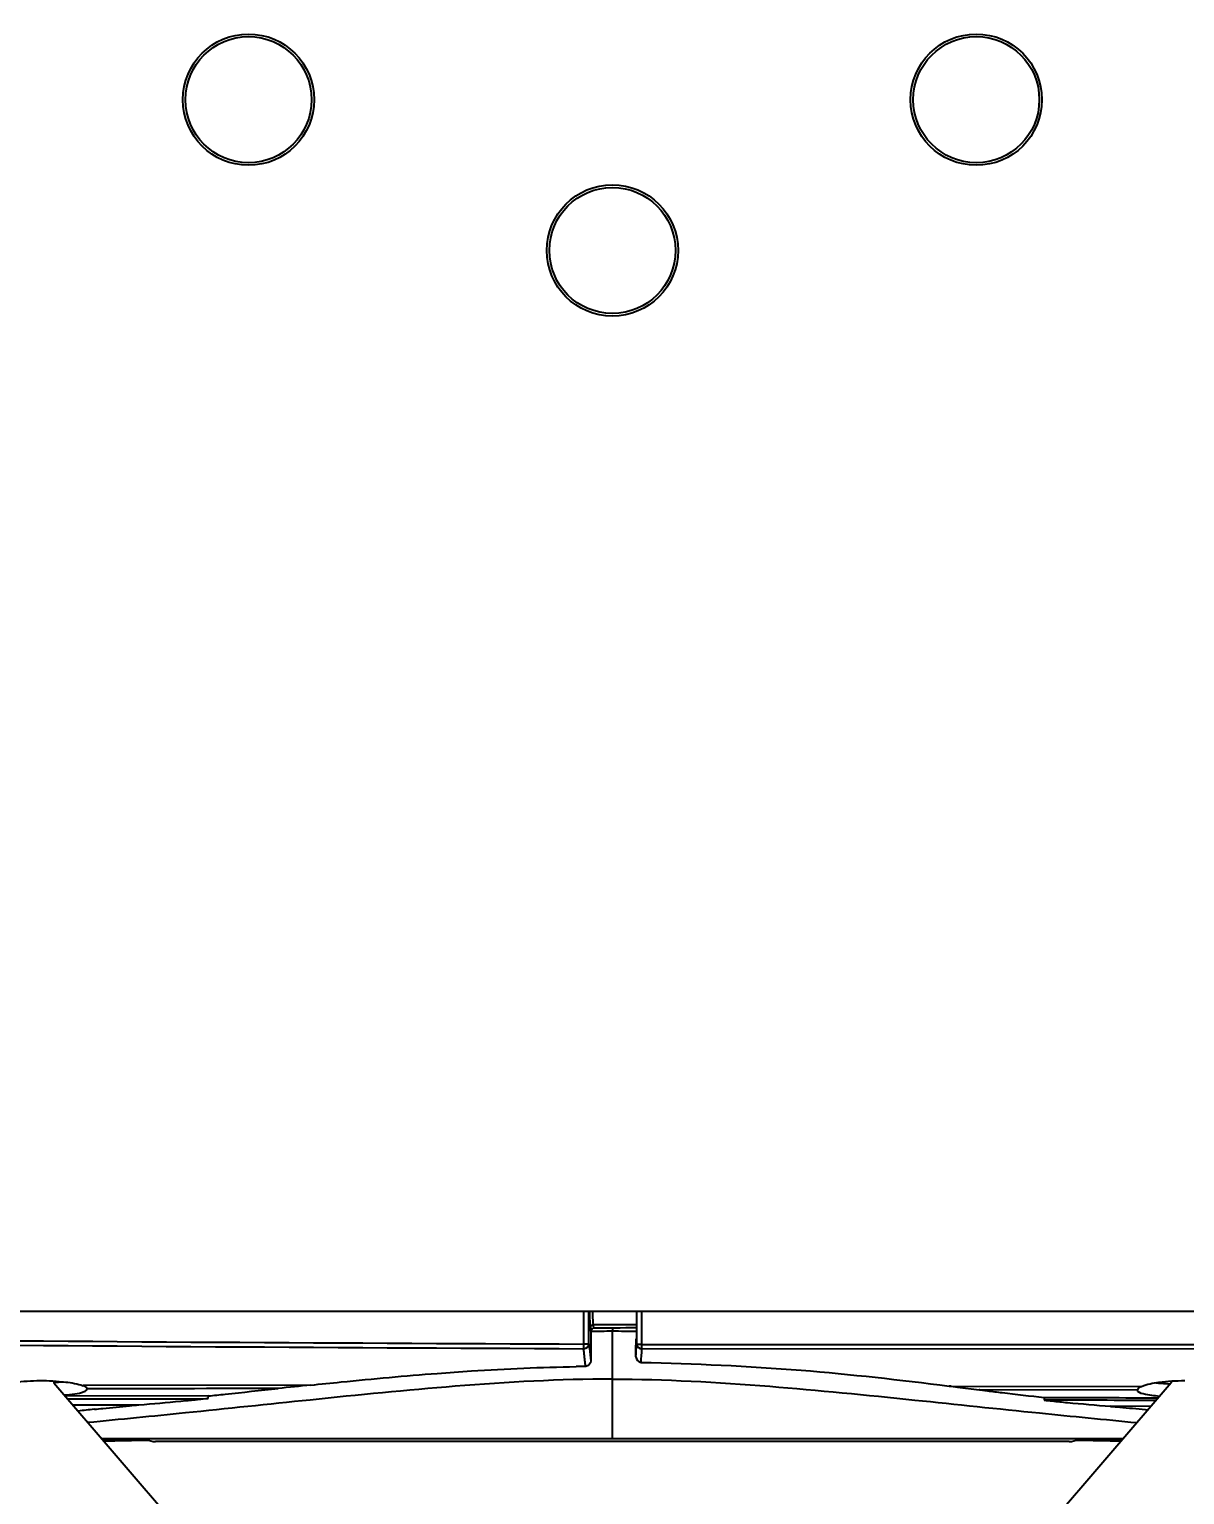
# Model space of a CAD drawing. Header units: millimetres. Extents: x 0 to 5940, y 0 to 4200.
# Drawn here: x 2512.8 to 2732.9, y 1149.6 to 1428.6 of the extents above; entities that cross this region are included whole.
import ezdxf

# ---------------------------------------------------------------- set-up
doc = ezdxf.new("R2010")
doc.units = ezdxf.units.MM
doc.header["$LTSCALE"] = 32.67
doc.header["$PDMODE"] = 3
doc.header["$PDSIZE"] = 8
doc.linetypes.add('PHANTOM', pattern=[0.8, 0.45, -0.05, 0.1, -0.05, 0.1, -0.05])
doc.layers.get('0').update_dxf_attribs({"linetype": 'CONTINUOUS'})
doc.layers.get('Defpoints').update_dxf_attribs({"linetype": 'CONTINUOUS'})
doc.layers.add('00_COMPONENTS', color=7, linetype='CONTINUOUS')
doc.layers.add('50_ALL_DETAILS', color=7, linetype='CONTINUOUS')
doc.styles.get("Standard").update_dxf_attribs({"font": 'simfang.ttf'})
doc.dimstyles.get("Standard").update_dxf_attribs({"dimtxt": 3, "dimasz": 3, "dimexe": 2.5, "dimexo": 0.5, "dimtad": 1, "dimdsep": 46, "dimtxsty": 'Standard', "dimblk": '_FILLED', "dimblk1": '_FILLED', "dimblk2": '_FILLED', "dimcen": 0.09, "dimclrt": 3, "dimazin": 2, "dimtol": 1, "dimtp": 0.01, "dimtm": 0.01, "dimtfac": 1, "dimtofl": 0, "dimtmove": 0, "dimatfit": 3, "dimldrblk": '_FILLED', "dimfxl": 1, "dimtolj": 1, "dimarcsym": 0})

# ---------------------------------------------------------------- blocks, each defined once
blk = doc.blocks.new('_FILLED')
at = {"color": 0, "linetype": 'ByBlock'}
blk.add_solid([(0, 0), (-1, 0.167), (-1, -0.167)], dxfattribs=at)
blk = doc.blocks.new('*D7')
at = {"color": 4, "lineweight": -2, "transparency": 16777216}
for p, q in [((2154.46, 1483.99), (2154.46, 628.03)), ((3093.26, 1483.99), (3093.26, 628.03)), ((2174.46, 630.53), (2597.52, 630.53)), ((3073.26, 630.53), (2650.2, 630.53))]:
    blk.add_line(p, q, dxfattribs=at)
at = {"layer": 'Defpoints', "color": 0, "transparency": 16777216}
for p in [(2154.46, 1484.49), (3093.26, 1484.49), (3093.26, 630.53)]:
    blk.add_point(p, dxfattribs=at)
at = {"color": 4, "lineweight": -2, "transparency": 16777216, "xscale": 20, "yscale": 20, "zscale": 20, "rotation": 180}
blk.add_blockref('_FILLED', (2154.46, 630.53), dxfattribs=at)
at = {"color": 4, "lineweight": -2, "transparency": 16777216, "xscale": 20, "yscale": 20, "zscale": 20}
blk.add_blockref('_FILLED', (3093.26, 630.53), dxfattribs=at)
at = {"color": 3, "transparency": 16777216, "insert": (2623.86, 630.53), "char_height": 20, "attachment_point": 5}
blk.add_mtext('\\A1;940', dxfattribs=at)

msp = doc.modelspace()

# ---------------------------------------------------------------- linework, layer by layer
at = {"color": 4}
for p, q in [((2623.8599, 1181.31343), (2623.8599, 1180.70498)), ((2623.85997, 1160.24207), (2623.8599, 1180.70197))]:
    msp.add_line(p, q, dxfattribs=at)
at = {"color": 7}
msp.add_line((2721.12687, 1160.24438), (2526.63239, 1160.24438), dxfattribs=at)
at = {"color": 4}
for centre, radius, start, end in [((2623.79964, 914.36148), 266.34048, 89.9870371, 90.8672813), ((2623.80928, 914.42032), 266.28466, 89.0024726, 89.9891084)]:
    msp.add_arc(centre, radius, start, end, dxfattribs=at)
at = {"color": 7}
for centre, radius, start, end in [((2526.41342, 1450.08733), 290.22374, 270.1078803, 271.7993097), ((2721.31136, 1450.31135), 290.4478, 268.2011202, 269.8990422)]:
    msp.add_arc(centre, radius, start, end, dxfattribs=at)
for points, knots in [([(2623.85997, 1171.60175), (2613.8675, 1171.60522), (2594.63047, 1170.48942), (2567.56853, 1167.78069), (2544.27097, 1165.30977), (2530.16248, 1163.92474), (2523.97316, 1163.32327)], [0, 0, 0, 0, 0.298999922, 0.575807359, 0.813927525, 1, 1, 1, 1]), ([(2623.8599, 1171.60174), (2633.85781, 1171.60521), (2653.10457, 1170.48842), (2680.1784, 1167.77769), (2703.48216, 1165.30617), (2717.59259, 1163.9211), (2723.78157, 1163.31987)], [0, 0, 0, 0, 0.299058067, 0.575897648, 0.814003503, 1, 1, 1, 1])]:
    msp.add_open_spline(points, degree=3, knots=knots, dxfattribs=at)
at = {"color": 4}
for points, knots in [([(2534.97833, 1160.24438), (2534.3357, 1160.19081), (2531.65654, 1160.00426), (2528.97089, 1159.92866), (2526.93058, 1159.89917)], [0, 0, 0, 0, 0.240135743, 1, 1, 1, 1]), ([(2712.74153, 1160.24124), (2713.38699, 1160.18741), (2716.0783, 1160.0001), (2718.77614, 1159.92477), (2720.82577, 1159.89557)], [0, 0, 0, 0, 0.240109592, 1, 1, 1, 1])]:
    msp.add_open_spline(points, degree=3, knots=knots, dxfattribs=at)
at = {"layer": '00_COMPONENTS', "color": 7}
for p, q in [((2854.19251, 1184.49438), (2393.5457, 1184.49438)), ((2619.76721, 1180.75119), (2619.76724, 1175.06518)), ((2620.17455, 1181.99055), (2628.44503, 1182.00655)), ((2628.34446, 1175.83542), (2628.34446, 1177.9268)), ((2730.27263, 1170.87165), (2406.77143, 794.96712)), ((2517.48072, 1171.24862), (2517.48083, 1170.87149)), ((2517.48083, 1170.87149), (2623.91113, 1047.28086)), ((2688.4115, 1170.23227), (2687.99437, 1170.28379)), ((2688.4115, 1170.23227), (2689.60771, 1170.08554)), ((2689.60771, 1170.08554), (2693.7075, 1169.57841)), ((2723.85678, 1169.51526), (2693.7018, 1169.57675)), ((2693.86675, 1169.55599), (2693.70593, 1169.57597)), ((2693.86643, 1169.55605), (2695.29953, 1169.37843)), ((2723.85712, 1169.50719), (2723.85678, 1169.51526)), ((2730.27253, 1171.23946), (2730.27263, 1170.87165)), ((2546.92149, 1168.39428), (2519.66558, 1168.33449)), ((2534.712, 1166.72555), (2533.65815, 1166.64022)), ((2546.91041, 1167.88446), (2545.46659, 1167.73077)), ((2546.9056, 1167.88352), (2546.92149, 1168.39428)), ((2706.09967, 1168.11121), (2706.11906, 1167.59285)), ((2706.10312, 1168.10361), (2707.90595, 1168.09927)), ((2706.10314, 1168.11106), (2707.90597, 1168.10739)), ((2725.3852, 1165.80631), (2725.87228, 1165.75731)), ((2710.85989, 1159.69438), (2536.86006, 1159.69438))]:
    msp.add_line(p, q, dxfattribs=at)
at = {"layer": '00_COMPONENTS', "color": 4}
for p, q in [((2618.39477, 1184.49438), (2618.39477, 1178.28112)), ((2619.39459, 1178.28111), (2619.39456, 1184.49438)), ((2628.48029, 1184.49438), (2628.48029, 1178.25821)), ((2629.48015, 1178.14516), (2629.48015, 1184.49438)), ((2619.68601, 1181.42515), (2619.67588, 1181.51124)), ((2618.3952, 1178.28111), (2618.3906, 1177.33229)), ((2619.39459, 1178.28112), (2618.3952, 1178.28111)), ((2927.74556, 1178.14186), (2629.48015, 1178.14516)), ((2629.48113, 1177.33689), (2629.48043, 1178.03554)), ((2927.74549, 1177.3242), (2629.48113, 1177.33689)), ((2566.43736, 1170.46159), (2523.05999, 1170.36093)), ((2687.99437, 1170.28379), (2724.65661, 1170.20627)), ((2533.65871, 1166.64026), (2521.14834, 1166.61266)), ((2726.42961, 1166.4061), (2718.70873, 1166.4227))]:
    msp.add_line(p, q, dxfattribs=at)
at = {"layer": '00_COMPONENTS', "color": 7}
msp.add_lwpolyline([(2718.70903, 1166.42267), (2718.71495, 1166.42166), (2718.72087, 1166.4209), (2718.72679, 1166.4204), (2718.7327, 1166.42031), (2718.73861, 1166.42048), (2718.74452, 1166.4204), (2718.75044, 1166.41989), (2718.75636, 1166.41913), (2718.76228, 1166.41812)], dxfattribs=at)
for centre, radius in [((2554.57264, 1415.19792), 12.5), ((2554.57264, 1415.19792), 12), ((2693.16557, 1415.19792), 12.5), ((2693.16557, 1415.19792), 12), ((2623.8691, 1386.49438), 12.5), ((2623.8691, 1386.49438), 12)]:
    msp.add_circle(centre, radius, dxfattribs=at)
at = {"layer": '00_COMPONENTS', "color": 4}
for centre, radius, start, end in [((2760.33884, 1198.02701), 141.62923, 186.7317428, 187.0063863), ((2757.86219, 1198.13256), 138.63065, 186.686774, 186.98619), ((2300.10588, 1195.41598), 328.82202, 356.5861541, 357.0089767), ((2291.69082, 1195.19255), 338.26159, 356.5403807, 356.976077)]:
    msp.add_arc(centre, radius, start, end, dxfattribs=at)
at = {"layer": '00_COMPONENTS', "color": 7}
for centre, radius, start, end in [((2664.39869, -2538.56702), 3720.10288, 90.55375456, 90.67981298), ((2317.34857, 1196.3763), 311.54265, 356.6049671, 356.8482448), ((2626.28876, 684.01868), 490.06734, 90.877844, 91.0895536), ((2515.42169, 1221.62106), 50.683, 272.3253418, 274.4357451), ((2689.91719, -71.84289), 1248.42609, 95.67631481, 95.9640996), ((2732.51857, 1226.84983), 56.18884, 266.7294384, 267.5683178), ((2579.7191, 621.42207), 547.16035, 94.8289187, 95.0100465), ((2747.87807, 1555.7529), 390.39984, 263.859625, 264.0779948), ((2559.34509, 834.0875), 333.51759, 95.8731635, 96.4137888), ((2536.85997, 1162.69438), 3, 234.7936392, 270), ((2710.85997, 1162.69438), 3, 270, 305.2063607)]:
    msp.add_arc(centre, radius, start, end, dxfattribs=at)
at = {"layer": '00_COMPONENTS', "color": 4}
for points, knots in [([(2618.3906, 1177.33297), (2568.52125, 1177.59075), (2469.03341, 1177.97691), (2369.53967, 1180.4207), (2319.98414, 1183.01025)], [0, 0, 0, 0, 0.501240722, 1, 1, 1, 1]), ([(2320.02289, 1183.75951), (2369.5714, 1181.23111), (2469.05323, 1178.87432), (2568.5282, 1178.52302), (2618.39477, 1178.28112)], [0, 0, 0, 0, 0.498722492, 1, 1, 1, 1]), ([(2619.67588, 1181.51131), (2619.65903, 1181.65495), (2619.60208, 1182.64899), (2619.59239, 1183.64392), (2619.58921, 1184.49417)], [0, 0, 0, 0, 0.145367767, 1, 1, 1, 1]), ([(2620.08908, 1184.4944), (2620.0904, 1184.21627), (2620.10567, 1183.38187), (2620.09918, 1182.54227), (2620.17464, 1181.99021)], [0, 0, 0, 0, 0.332962017, 1, 1, 1, 1]), ([(2619.39459, 1178.28108), (2619.42444, 1177.99648), (2619.53962, 1176.92349), (2619.66568, 1175.85162), (2619.76724, 1175.06515)], [0, 0, 0, 0, 0.265169214, 1, 1, 1, 1]), ([(2629.4801, 1178.15173), (2629.24583, 1178.1581), (2628.99988, 1178.23587), (2628.49701, 1178.15779), (2628.48009, 1178.25823)], [0, 0, 0, 0, 0.697050707, 1, 1, 1, 1]), ([(2618.78057, 1174.02849), (2618.74699, 1174.28521), (2618.60704, 1175.38527), (2618.48141, 1176.48713), (2618.39058, 1177.33229)], [0, 0, 0, 0, 0.2334716, 1, 1, 1, 1])]:
    msp.add_open_spline(points, degree=3, knots=knots, dxfattribs=at)
for points in [[(2620.17455, 1181.99041), (2619.94402, 1181.98775), (2619.67826, 1181.74168), (2619.67589, 1181.51115)], [(2619.39459, 1178.28112), (2619.38925, 1177.82068), (2618.85106, 1177.33509), (2618.3906, 1177.33229)], [(2628.48007, 1178.25822), (2628.47229, 1177.80688), (2629.0296, 1177.33679), (2629.48093, 1177.34593)], [(2560.19919, 1169.81432), (2548.08611, 1169.78938), (2535.97301, 1169.76751), (2523.85995, 1169.7331)]]:
    msp.add_open_spline(points, degree=3, dxfattribs=at)
at = {"layer": '00_COMPONENTS', "color": 7}
for points, knots in [([(2619.76721, 1180.75107), (2619.7672, 1180.87298), (2619.77142, 1181.14089), (2620.08459, 1181.20327), (2620.16658, 1181.14283)], [0, 0, 0, 0, 0.544793118, 1, 1, 1, 1]), ([(2629.33606, 1174.78014), (2639.50908, 1174.55834), (2659.12387, 1173.70146), (2678.62167, 1171.45692), (2687.99064, 1170.28912)], [0, 0, 0, 0, 0.518707698, 1, 1, 1, 1]), ([(2566.39112, 1170.47069), (2568.32901, 1170.66917), (2576.36402, 1171.48024), (2584.40566, 1172.23456), (2590.51571, 1172.70243)], [0, 0, 0, 0, 0.241212346, 1, 1, 1, 1]), ([(2590.51571, 1172.70243), (2592.68148, 1172.86828), (2601.48881, 1173.49152), (2610.31414, 1173.86565), (2616.97005, 1173.99742)], [0, 0, 0, 0, 0.24601071, 1, 1, 1, 1]), ([(2506.65967, 1170.30632), (2507.7116, 1170.70817), (2510.47203, 1171.13516), (2514.85668, 1171.42878), (2519.2429, 1171.16123), (2522.00757, 1170.74558), (2523.05998, 1170.34337)], [0, 0, 0, 0, 0.203915654, 0.499909492, 0.795980056, 1, 1, 1, 1]), ([(2521.50071, 1168.80991), (2522.09311, 1168.90026), (2522.81643, 1169.01019), (2523.85997, 1169.45922), (2523.85997, 1169.72304)], [0, 0, 0, 0, 0.694317373, 1, 1, 1, 1]), ([(2523.85997, 1169.72323), (2523.85997, 1169.77816), (2523.71822, 1170.11896), (2523.33354, 1170.23659), (2523.05998, 1170.34337)], [0, 0, 0, 0, 0.15756278, 1, 1, 1, 1]), ([(2546.9215, 1168.40071), (2547.98578, 1168.51433), (2552.41091, 1168.99274), (2556.83728, 1169.45958), (2560.19919, 1169.81432)], [0, 0, 0, 0, 0.240474543, 1, 1, 1, 1]), ([(2695.29953, 1169.37843), (2696.22934, 1169.26353), (2699.82823, 1168.82181), (2703.42948, 1168.39815), (2706.10314, 1168.11106)], [0, 0, 0, 0, 0.258384927, 1, 1, 1, 1]), ([(2723.85653, 1169.5149), (2723.85827, 1169.57467), (2724.00029, 1169.92747), (2724.37928, 1170.08425), (2724.65661, 1170.20627)], [0, 0, 0, 0, 0.164812583, 1, 1, 1, 1]), ([(2728.07168, 1168.32026), (2727.0322, 1168.40726), (2725.85768, 1168.54751), (2723.85693, 1169.06341), (2723.85666, 1169.50719)], [0, 0, 0, 0, 0.701538784, 1, 1, 1, 1]), ([(2724.65619, 1170.20073), (2725.69171, 1170.65772), (2728.46503, 1171.13875), (2731.2194, 1171.32617), (2732.85638, 1171.32309)], [0, 0, 0, 0, 0.408786718, 1, 1, 1, 1]), ([(2525.21736, 1165.85441), (2525.75069, 1165.90936), (2527.98875, 1166.13503), (2530.22865, 1166.34228), (2531.93536, 1166.49193)], [0, 0, 0, 0, 0.238350111, 1, 1, 1, 1]), ([(2545.46659, 1167.73077), (2544.52972, 1167.63171), (2540.94873, 1167.25673), (2537.36177, 1166.94027), (2534.712, 1166.72555)], [0, 0, 0, 0, 0.261651703, 1, 1, 1, 1]), ([(2707.59874, 1167.43652), (2708.57189, 1167.33558), (2712.27219, 1166.96454), (2715.97873, 1166.66065), (2718.70933, 1166.42894)], [0, 0, 0, 0, 0.263088637, 1, 1, 1, 1]), ([(2718.75957, 1166.41797), (2719.33658, 1166.36864), (2721.54616, 1166.17616), (2723.7545, 1165.96928), (2725.3852, 1165.80629)], [0, 0, 0, 0, 0.261105106, 1, 1, 1, 1])]:
    msp.add_open_spline(points, degree=3, knots=knots, dxfattribs=at)
for points in [[(2619.76708, 1175.06518), (2619.76706, 1174.59007), (2619.26371, 1174.03634), (2618.78866, 1174.0287)], [(2628.34439, 1175.83542), (2628.34443, 1175.35274), (2628.85339, 1174.79074), (2629.33595, 1174.78014)], [(2727.36097, 1170.90854), (2728.00997, 1170.83884), (2728.66128, 1170.78988), (2729.31294, 1170.75251)], [(2519.45587, 1168.58139), (2520.13952, 1168.63636), (2520.82269, 1168.7065), (2521.50071, 1168.80991)], [(2520.1046, 1167.82453), (2529.03827, 1167.84177), (2537.97194, 1167.86141), (2546.9056, 1167.8837)], [(2727.41629, 1167.54348), (2720.31726, 1167.55747), (2713.21822, 1167.57312), (2706.11919, 1167.59036)], [(2707.90595, 1168.09927), (2714.55686, 1168.08339), (2721.20776, 1168.06886), (2727.85867, 1168.05583)]]:
    msp.add_open_spline(points, degree=3, dxfattribs=at)
at = {"layer": '50_ALL_DETAILS', "color": 6, "linetype": 'PHANTOM'}
msp.add_circle((2623.8691, 1484.49438), 497.55869, dxfattribs=at)

# ---------------------------------------------------------------- dimensions: what is measured, and where the dimension line sits
dim = msp.add_linear_dim(base=(3093.25997, 630.53116), p1=(2154.45997, 1484.49438), p2=(3093.25997, 1484.49438), text='940', dimstyle='Standard', override={"dimtxt": 20, "dimasz": 20, "dimtad": 0, "dimtih": 1, "dimtoh": 1, "dimdec": 1, "dimzin": 0, "dimcen": 5.346, "dimclrd": 4, "dimclre": 4, "dimadec": 0, "dimazin": 0, "dimtol": 0, "dimtdec": 1, "dimtzin": 0})
dim.commit()
dim.dimension.update_dxf_attribs({"geometry": '*D7', "text_midpoint": (2623.85997, 630.53116)})

doc.saveas('drawing.dxf')
